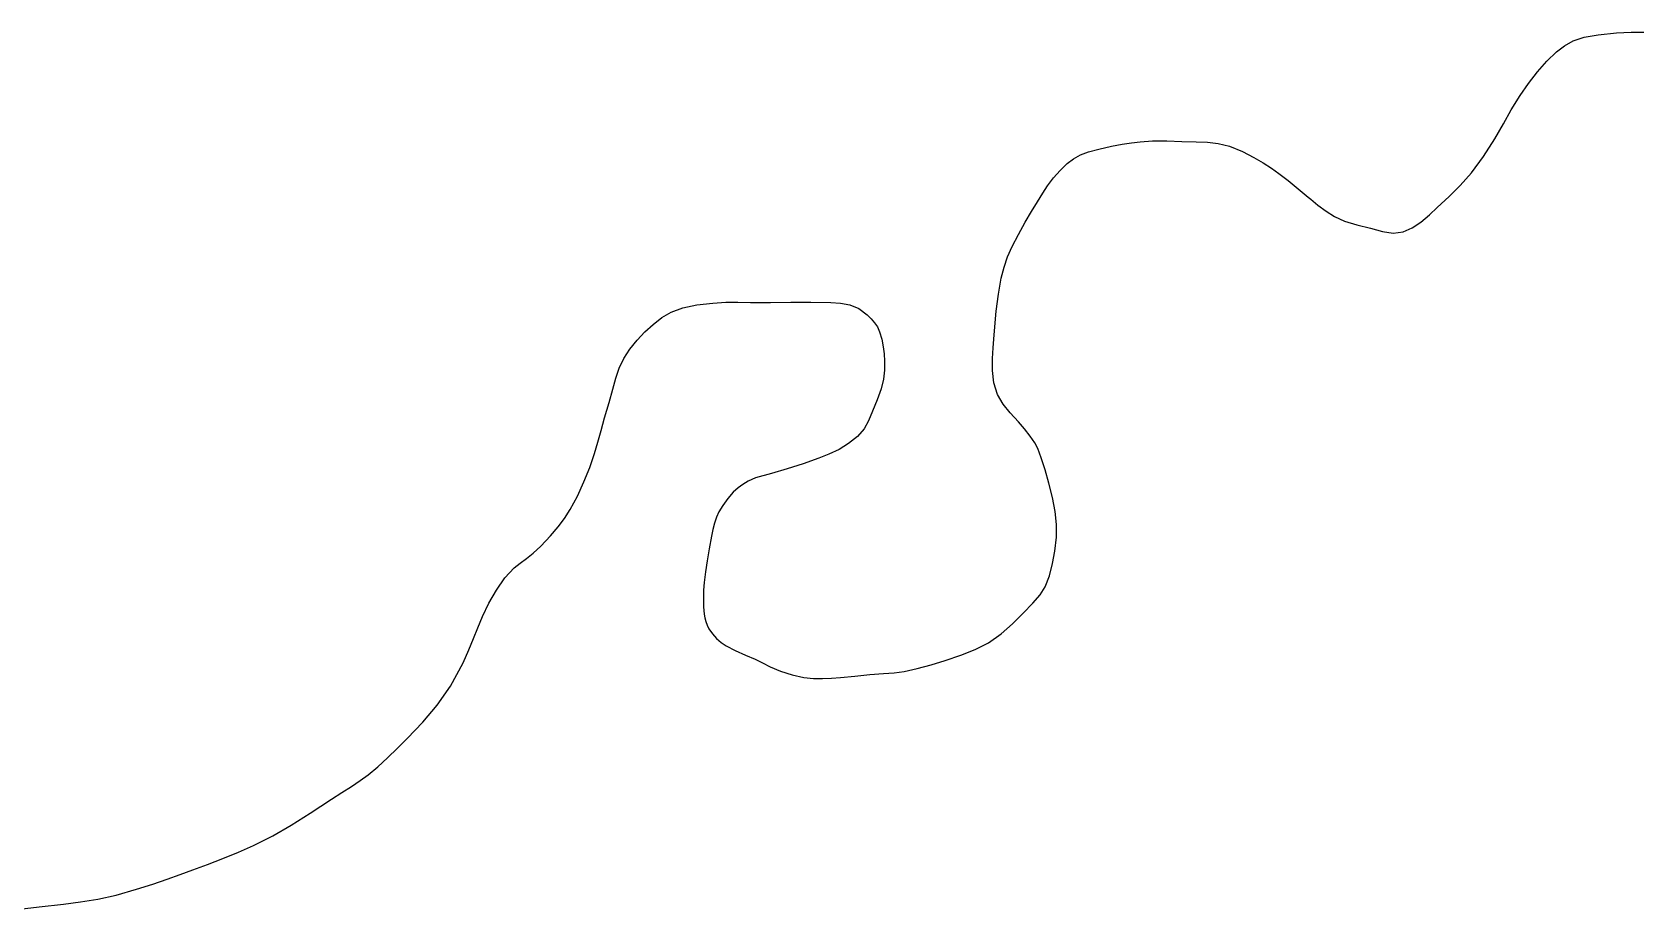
# Model space of a CAD drawing. Header units: inches. Extents: x 11258954 to 11313122, y 3645444 to 3695200.
# Drawn here: x 11272617 to 11273143, y 3690898 to 3691185 of the extents above; entities that cross this region are included whole.
import ezdxf

# ---------------------------------------------------------------- set-up
doc = ezdxf.new("R2010")
doc.units = ezdxf.units.IN
doc.header["$MEASUREMENT"] = 0
for name, color, linetype in [('CorporateLimit', 22, 'Continuous'), ('VotingPrecinct', 233, 'Continuous'), ('Ward', 133, 'Continuous')]:
    doc.layers.add(name, color=color, linetype=linetype)

msp = doc.modelspace()

# ---------------------------------------------------------------- linework, layer by layer
at = {"layer": 'CorporateLimit'}
msp.add_polyline3d([(11272611.2815, 3690897.6875, 0), (11272619.594, 3690898.6875, 0), (11272627.5625, 3690899.625, 0), (11272633.1565, 3690900.375, 0), (11272638.75, 3690901.25, 0), (11272644.75, 3690902.5625, 0), (11272651.5, 3690904.4375, 0), (11272656.844, 3690906.125, 0), (11272661.5, 3690907.75, 0), (11272665.75, 3690909.25, 0), (11272669.875, 3690910.8125, 0), (11272674.6875, 3690912.625, 0), (11272679.7815, 3690914.5625, 0), (11272684.875, 3690916.625, 0), (11272689.8125, 3690918.8125, 0), (11272696.094, 3690921.9375, 0), (11272702.094, 3690925.4375, 0), (11272708.344, 3690929.375, 0), (11272715.344, 3690933.9375, 0), (11272718.7815, 3690936.1875, 0), (11272721.875, 3690938.1875, 0), (11272724.6875, 3690940.0625, 0), (11272727.3125, 3690941.9375, 0), (11272730.5, 3690944.5625, 0), (11272733.719, 3690947.5, 0), (11272736.969, 3690950.6875, 0), (11272740.094, 3690953.875, 0), (11272745.219, 3690959.25, 0), (11272749.9375, 3690964.75, 0), (11272754.2815, 3690971, 0), (11272758.4375, 3690978.625, 0), (11272760.344, 3690982.875, 0), (11272761.875, 3690986.625, 0), (11272763.2815, 3690990.1875, 0), (11272764.8125, 3690993.8125, 0), (11272766.9375, 3690998.1875, 0), (11272769.4065, 3691002.5, 0), (11272772.1565, 3691006.5, 0), (11272775.1875, 3691009.75, 0), (11272777.125, 3691011.3125, 0), (11272779.219, 3691012.8125, 0), (11272781.469, 3691014.625, 0), (11272783.969, 3691016.9375, 0), (11272787.125, 3691020.3125, 0), (11272789.625, 3691023.1875, 0), (11272791.6875, 3691025.9375, 0), (11272793.5625, 3691028.9375, 0), (11272795.9065, 3691033.3125, 0), (11272798.0315, 3691038, 0), (11272799.9375, 3691042.6875, 0), (11272801.5315, 3691047.25, 0), (11272802.6565, 3691051, 0), (11272803.6565, 3691054.8125, 0), (11272804.8125, 3691059, 0), (11272806.3125, 3691064, 0), (11272807.5625, 3691068.3125, 0), (11272808.5315, 3691071.9375, 0), (11272809.625, 3691075.1875, 0), (11272811.125, 3691078.375, 0), (11272813.125, 3691081.4375, 0), (11272815.469, 3691084.375, 0), (11272818.0315, 3691087.125, 0), (11272820.6875, 3691089.5625, 0), (11272823.5315, 3691091.8125, 0), (11272826.6565, 3691093.5625, 0), (11272830.4065, 3691095, 0), (11272835.0625, 3691095.9375, 0), (11272840.25, 3691096.5625, 0), (11272844.5315, 3691096.8125, 0), (11272848.4375, 3691096.8125, 0), (11272852.594, 3691096.75, 0), (11272859.219, 3691096.75, 0), (11272865.8125, 3691096.875, 0), (11272872.375, 3691096.875, 0), (11272878.9375, 3691096.75, 0), (11272882.094, 3691096.5, 0), (11272885.1565, 3691095.9375, 0), (11272888.125, 3691094.8125, 0), (11272890.9065, 3691092.75, 0), (11272892.219, 3691091.4375, 0), (11272893.3125, 3691090.125, 0), (11272894.1875, 3691088.75, 0), (11272894.9065, 3691087.1875, 0), (11272895.6565, 3691084.75, 0), (11272896.125, 3691082.25, 0), (11272896.375, 3691079.875, 0), (11272896.5, 3691077.5625, 0), (11272896.5, 3691074.5625, 0), (11272896.1875, 3691071.625, 0), (11272895.4375, 3691068.4375, 0), (11272894.094, 3691064.8125, 0), (11272892.594, 3691061.125, 0), (11272891.3125, 3691058, 0), (11272889.844, 3691055.3125, 0), (11272887.719, 3691052.875, 0), (11272884.7815, 3691050.5625, 0), (11272881.6565, 3691048.625, 0), (11272878.344, 3691047.0625, 0), (11272874.969, 3691045.6875, 0), (11272869.875, 3691043.875, 0), (11272864.6875, 3691042.25, 0), (11272859.469, 3691040.75, 0), (11272854.219, 3691039.3125, 0), (11272851.875, 3691038.1875, 0), (11272850.094, 3691037.0625, 0), (11272848.625, 3691036.0625, 0), (11272846.9375, 3691034.625, 0), (11272845.1875, 3691032.5, 0), (11272843.5315, 3691030.25, 0), (11272842.219, 3691028.125, 0), (11272841.4375, 3691026.4375, 0), (11272840.8125, 3691024.4375, 0), (11272840.2815, 3691022.3125, 0), (11272839.844, 3691020.125, 0), (11272839.094, 3691016.0625, 0), (11272838.4375, 3691012.125, 0), (11272837.875, 3691008.4375, 0), (11272837.4375, 3691004.9375, 0), (11272837.25, 3691002.5, 0), (11272837.1875, 3690999.75, 0), (11272837.25, 3690997, 0), (11272837.4375, 3690994.5625, 0), (11272837.625, 3690993.4375, 0), (11272837.969, 3690992.25, 0), (11272838.4375, 3690991, 0), (11272839.0315, 3690989.8125, 0), (11272840.1875, 3690988.125, 0), (11272841.5315, 3690986.625, 0), (11272843.0315, 3690985.3125, 0), (11272844.625, 3690984.25, 0), (11272847.6565, 3690982.6875, 0), (11272851.0315, 3690981.1875, 0), (11272854.1875, 3690979.8125, 0), (11272856.594, 3690978.625, 0), (11272859.125, 3690977.3125, 0), (11272862.469, 3690975.9375, 0), (11272866.2815, 3690974.75, 0), (11272870.1565, 3690973.875, 0), (11272873.25, 3690973.5, 0), (11272876.219, 3690973.5, 0), (11272879.1565, 3690973.625, 0), (11272882.125, 3690973.875, 0), (11272886.844, 3690974.3125, 0), (11272891.719, 3690974.8125, 0), (11272896.1875, 3690975.1875, 0), (11272899.6875, 3690975.4375, 0), (11272903, 3690975.875, 0), (11272907.1875, 3690976.8125, 0), (11272911.7815, 3690978.0625, 0), (11272916.4375, 3690979.4375, 0), (11272921.5315, 3690981.125, 0), (11272926.219, 3690983, 0), (11272930.594, 3690985.25, 0), (11272934.8125, 3690988.1875, 0), (11272938.5, 3690991.4375, 0), (11272942, 3690994.9375, 0), (11272945.094, 3690998.25, 0), (11272947.5625, 3691001, 0), (11272949.1875, 3691003.5625, 0), (11272950.5625, 3691007.125, 0), (11272951.625, 3691011.1875, 0), (11272952.375, 3691015.3125, 0), (11272952.844, 3691019.8125, 0), (11272952.875, 3691024, 0), (11272952.4375, 3691028.3125, 0), (11272951.5625, 3691032.875, 0), (11272950.4065, 3691037.5, 0), (11272949.1565, 3691041.875, 0), (11272947.9065, 3691045.8125, 0), (11272946.7815, 3691048.875, 0), (11272945.7815, 3691050.75, 0), (11272944.25, 3691053, 0), (11272942.4065, 3691055.3125, 0), (11272940.4065, 3691057.625, 0), (11272937.75, 3691060.5625, 0), (11272935.4375, 3691063.4375, 0), (11272933.594, 3691066.5625, 0), (11272932.4065, 3691070.375, 0), (11272931.969, 3691074.4375, 0), (11272931.969, 3691078.375, 0), (11272932.1875, 3691081.9375, 0), (11272932.4065, 3691084.75, 0), (11272932.6565, 3691088.8125, 0), (11272933.1565, 3691093.9375, 0), (11272933.875, 3691099.5, 0), (11272934.8125, 3691104.75, 0), (11272935.719, 3691108.3125, 0), (11272936.844, 3691111.6875, 0), (11272938.375, 3691115.125, 0), (11272940.4065, 3691119.0625, 0), (11272942.6565, 3691123.125, 0), (11272944.719, 3691126.625, 0), (11272946.625, 3691129.75, 0), (11272948.375, 3691132.625, 0), (11272949.969, 3691135, 0), (11272951.9065, 3691137.5625, 0), (11272954.094, 3691140.0625, 0), (11272956.344, 3691142.25, 0), (11272958.4375, 3691143.875, 0), (11272960.719, 3691145.125, 0), (11272963.4065, 3691146.125, 0), (11272966.719, 3691147, 0), (11272970.875, 3691147.9375, 0), (11272974.4065, 3691148.625, 0), (11272977.5, 3691149.125, 0), (11272980.2815, 3691149.4375, 0), (11272984.3125, 3691149.6875, 0), (11272989, 3691149.6875, 0), (11272993.9065, 3691149.5625, 0), (11272998.6565, 3691149.4375, 0), (11273002.3125, 3691149.3125, 0), (11273005.844, 3691148.875, 0), (11273009.5625, 3691147.9375, 0), (11273013.8125, 3691146.1875, 0), (11273017.5315, 3691144.3125, 0), (11273020.625, 3691142.5625, 0), (11273023.2815, 3691140.8125, 0), (11273025.7815, 3691139.0625, 0), (11273028.844, 3691136.6875, 0), (11273032.094, 3691134, 0), (11273035.375, 3691131.3125, 0), (11273036.219, 3691130.625, 0), (11273038.5625, 3691128.6875, 0), (11273041.219, 3691126.6875, 0), (11273044, 3691124.9375, 0), (11273047.25, 3691123.4375, 0), (11273051.3125, 3691122.25, 0), (11273055.8125, 3691121.0625, 0), (11273059.6565, 3691120, 0), (11273063.1565, 3691119.5, 0), (11273066.469, 3691119.875, 0), (11273069.4375, 3691121.1875, 0), (11273072.3125, 3691123.125, 0), (11273075.0625, 3691125.5, 0), (11273077.6565, 3691127.875, 0), (11273081.5315, 3691131.5, 0), (11273085.1875, 3691135.0625, 0), (11273088.844, 3691139.25, 0), (11273092.8125, 3691144.625, 0), (11273096.5315, 3691150.375, 0), (11273099.375, 3691155.3125, 0), (11273101.9065, 3691159.875, 0), (11273104.7815, 3691164.5625, 0), (11273107.5, 3691168.5, 0), (11273110.469, 3691172.3125, 0), (11273113.5625, 3691175.875, 0), (11273116.75, 3691178.9375, 0), (11273119.3125, 3691180.875, 0), (11273122.219, 3691182.5, 0), (11273125.7815, 3691183.6875, 0), (11273130.3125, 3691184.5, 0), (11273136.4065, 3691185.125, 0), (11273141.219, 3691185.375, 0), (11273145.594, 3691185.375, 0)], dxfattribs=at)
at = {"layer": 'VotingPrecinct'}
msp.add_polyline3d([(11272611.2815, 3690897.6875, 0), (11272619.594, 3690898.6875, 0), (11272627.5625, 3690899.625, 0), (11272633.1565, 3690900.375, 0), (11272638.75, 3690901.25, 0), (11272644.75, 3690902.5625, 0), (11272651.5, 3690904.4375, 0), (11272656.844, 3690906.125, 0), (11272661.5, 3690907.75, 0), (11272665.75, 3690909.25, 0), (11272669.875, 3690910.8125, 0), (11272674.6875, 3690912.625, 0), (11272679.7815, 3690914.5625, 0), (11272684.875, 3690916.625, 0), (11272689.8125, 3690918.8125, 0), (11272696.094, 3690921.9375, 0), (11272702.094, 3690925.4375, 0), (11272708.344, 3690929.375, 0), (11272715.344, 3690933.9375, 0), (11272718.7815, 3690936.1875, 0), (11272721.875, 3690938.1875, 0), (11272724.6875, 3690940.0625, 0), (11272727.3125, 3690941.9375, 0), (11272730.5, 3690944.5625, 0), (11272733.719, 3690947.5, 0), (11272736.969, 3690950.6875, 0), (11272740.094, 3690953.875, 0), (11272745.219, 3690959.25, 0), (11272749.9375, 3690964.75, 0), (11272754.2815, 3690971, 0), (11272758.4375, 3690978.625, 0), (11272760.344, 3690982.875, 0), (11272761.875, 3690986.625, 0), (11272763.2815, 3690990.1875, 0), (11272764.8125, 3690993.8125, 0), (11272766.9375, 3690998.1875, 0), (11272769.4065, 3691002.5, 0), (11272772.1565, 3691006.5, 0), (11272775.1875, 3691009.75, 0), (11272777.125, 3691011.3125, 0), (11272779.219, 3691012.8125, 0), (11272781.469, 3691014.625, 0), (11272783.969, 3691016.9375, 0), (11272787.125, 3691020.3125, 0), (11272789.625, 3691023.1875, 0), (11272791.6875, 3691025.9375, 0), (11272793.5625, 3691028.9375, 0), (11272795.9065, 3691033.3125, 0), (11272798.0315, 3691038, 0), (11272799.9375, 3691042.6875, 0), (11272801.5315, 3691047.25, 0), (11272802.6565, 3691051, 0), (11272803.6565, 3691054.8125, 0), (11272804.8125, 3691059, 0), (11272806.3125, 3691064, 0), (11272807.5625, 3691068.3125, 0), (11272808.5315, 3691071.9375, 0), (11272809.625, 3691075.1875, 0), (11272811.125, 3691078.375, 0), (11272813.125, 3691081.4375, 0), (11272815.469, 3691084.375, 0), (11272818.0315, 3691087.125, 0), (11272820.6875, 3691089.5625, 0), (11272823.5315, 3691091.8125, 0), (11272826.6565, 3691093.5625, 0), (11272830.4065, 3691095, 0), (11272835.0625, 3691095.9375, 0), (11272840.25, 3691096.5625, 0), (11272844.5315, 3691096.8125, 0), (11272848.4375, 3691096.8125, 0), (11272852.594, 3691096.75, 0), (11272859.219, 3691096.75, 0), (11272865.8125, 3691096.875, 0), (11272872.375, 3691096.875, 0), (11272878.9375, 3691096.75, 0), (11272882.094, 3691096.5, 0), (11272885.1565, 3691095.9375, 0), (11272888.125, 3691094.8125, 0), (11272890.9065, 3691092.75, 0), (11272892.219, 3691091.4375, 0), (11272893.3125, 3691090.125, 0), (11272894.1875, 3691088.75, 0), (11272894.9065, 3691087.1875, 0), (11272895.6565, 3691084.75, 0), (11272896.125, 3691082.25, 0), (11272896.375, 3691079.875, 0), (11272896.5, 3691077.5625, 0), (11272896.5, 3691074.5625, 0), (11272896.1875, 3691071.625, 0), (11272895.4375, 3691068.4375, 0), (11272894.094, 3691064.8125, 0), (11272892.594, 3691061.125, 0), (11272891.3125, 3691058, 0), (11272889.844, 3691055.3125, 0), (11272887.719, 3691052.875, 0), (11272884.7815, 3691050.5625, 0), (11272881.6565, 3691048.625, 0), (11272878.344, 3691047.0625, 0), (11272874.969, 3691045.6875, 0), (11272869.875, 3691043.875, 0), (11272864.6875, 3691042.25, 0), (11272859.469, 3691040.75, 0), (11272854.219, 3691039.3125, 0), (11272851.875, 3691038.1875, 0), (11272850.094, 3691037.0625, 0), (11272848.625, 3691036.0625, 0), (11272846.9375, 3691034.625, 0), (11272845.1875, 3691032.5, 0), (11272843.5315, 3691030.25, 0), (11272842.219, 3691028.125, 0), (11272841.4375, 3691026.4375, 0), (11272840.8125, 3691024.4375, 0), (11272840.2815, 3691022.3125, 0), (11272839.844, 3691020.125, 0), (11272839.094, 3691016.0625, 0), (11272838.4375, 3691012.125, 0), (11272837.875, 3691008.4375, 0), (11272837.4375, 3691004.9375, 0), (11272837.25, 3691002.5, 0), (11272837.1875, 3690999.75, 0), (11272837.25, 3690997, 0), (11272837.4375, 3690994.5625, 0), (11272837.625, 3690993.4375, 0), (11272837.969, 3690992.25, 0), (11272838.4375, 3690991, 0), (11272839.0315, 3690989.8125, 0), (11272840.1875, 3690988.125, 0), (11272841.5315, 3690986.625, 0), (11272843.0315, 3690985.3125, 0), (11272844.625, 3690984.25, 0), (11272847.6565, 3690982.6875, 0), (11272851.0315, 3690981.1875, 0), (11272854.1875, 3690979.8125, 0), (11272856.594, 3690978.625, 0), (11272859.125, 3690977.3125, 0), (11272862.469, 3690975.9375, 0), (11272866.2815, 3690974.75, 0), (11272870.1565, 3690973.875, 0), (11272873.25, 3690973.5, 0), (11272876.219, 3690973.5, 0), (11272879.1565, 3690973.625, 0), (11272882.125, 3690973.875, 0), (11272886.844, 3690974.3125, 0), (11272891.719, 3690974.8125, 0), (11272896.1875, 3690975.1875, 0), (11272899.6875, 3690975.4375, 0), (11272903, 3690975.875, 0), (11272907.1875, 3690976.8125, 0), (11272911.7815, 3690978.0625, 0), (11272916.4375, 3690979.4375, 0), (11272921.5315, 3690981.125, 0), (11272926.219, 3690983, 0), (11272930.594, 3690985.25, 0), (11272934.8125, 3690988.1875, 0), (11272938.5, 3690991.4375, 0), (11272942, 3690994.9375, 0), (11272945.094, 3690998.25, 0), (11272947.5625, 3691001, 0), (11272949.1875, 3691003.5625, 0), (11272950.5625, 3691007.125, 0), (11272951.625, 3691011.1875, 0), (11272952.375, 3691015.3125, 0), (11272952.844, 3691019.8125, 0), (11272952.875, 3691024, 0), (11272952.4375, 3691028.3125, 0), (11272951.5625, 3691032.875, 0), (11272950.4065, 3691037.5, 0), (11272949.1565, 3691041.875, 0), (11272947.9065, 3691045.8125, 0), (11272946.7815, 3691048.875, 0), (11272945.7815, 3691050.75, 0), (11272944.25, 3691053, 0), (11272942.4065, 3691055.3125, 0), (11272940.4065, 3691057.625, 0), (11272937.75, 3691060.5625, 0), (11272935.4375, 3691063.4375, 0), (11272933.594, 3691066.5625, 0), (11272932.4065, 3691070.375, 0), (11272931.969, 3691074.4375, 0), (11272931.969, 3691078.375, 0), (11272932.1875, 3691081.9375, 0), (11272932.4065, 3691084.75, 0), (11272932.6565, 3691088.8125, 0), (11272933.1565, 3691093.9375, 0), (11272933.875, 3691099.5, 0), (11272934.8125, 3691104.75, 0), (11272935.719, 3691108.3125, 0), (11272936.844, 3691111.6875, 0), (11272938.375, 3691115.125, 0), (11272940.4065, 3691119.0625, 0), (11272942.6565, 3691123.125, 0), (11272944.719, 3691126.625, 0), (11272946.625, 3691129.75, 0), (11272948.375, 3691132.625, 0), (11272949.969, 3691135, 0), (11272951.9065, 3691137.5625, 0), (11272954.094, 3691140.0625, 0), (11272956.344, 3691142.25, 0), (11272958.4375, 3691143.875, 0), (11272960.719, 3691145.125, 0), (11272963.4065, 3691146.125, 0), (11272966.719, 3691147, 0), (11272970.875, 3691147.9375, 0), (11272974.4065, 3691148.625, 0), (11272977.5, 3691149.125, 0), (11272980.2815, 3691149.4375, 0), (11272984.3125, 3691149.6875, 0), (11272989, 3691149.6875, 0), (11272993.9065, 3691149.5625, 0), (11272998.6565, 3691149.4375, 0), (11273002.3125, 3691149.3125, 0), (11273005.844, 3691148.875, 0), (11273009.5625, 3691147.9375, 0), (11273013.8125, 3691146.1875, 0), (11273017.5315, 3691144.3125, 0), (11273020.625, 3691142.5625, 0), (11273023.2815, 3691140.8125, 0), (11273025.7815, 3691139.0625, 0), (11273028.844, 3691136.6875, 0), (11273032.094, 3691134, 0), (11273035.375, 3691131.3125, 0), (11273036.219, 3691130.625, 0), (11273038.5625, 3691128.6875, 0), (11273041.219, 3691126.6875, 0), (11273044, 3691124.9375, 0), (11273047.25, 3691123.4375, 0), (11273051.3125, 3691122.25, 0), (11273055.8125, 3691121.0625, 0), (11273059.6565, 3691120, 0), (11273063.1565, 3691119.5, 0), (11273066.469, 3691119.875, 0), (11273069.4375, 3691121.1875, 0), (11273072.3125, 3691123.125, 0), (11273075.0625, 3691125.5, 0), (11273077.6565, 3691127.875, 0), (11273081.5315, 3691131.5, 0), (11273085.1875, 3691135.0625, 0), (11273088.844, 3691139.25, 0), (11273092.8125, 3691144.625, 0), (11273096.5315, 3691150.375, 0), (11273099.375, 3691155.3125, 0), (11273101.9065, 3691159.875, 0), (11273104.7815, 3691164.5625, 0), (11273107.5, 3691168.5, 0), (11273110.469, 3691172.3125, 0), (11273113.5625, 3691175.875, 0), (11273116.75, 3691178.9375, 0), (11273119.3125, 3691180.875, 0), (11273122.219, 3691182.5, 0), (11273125.7815, 3691183.6875, 0), (11273130.3125, 3691184.5, 0), (11273136.4065, 3691185.125, 0), (11273141.219, 3691185.375, 0), (11273145.594, 3691185.375, 0)], dxfattribs=at)
at = {"layer": 'Ward'}
msp.add_polyline3d([(11272611.2815, 3690897.6875, 0), (11272619.594, 3690898.6875, 0), (11272627.5625, 3690899.625, 0), (11272633.1565, 3690900.375, 0), (11272638.75, 3690901.25, 0), (11272644.75, 3690902.5625, 0), (11272651.5, 3690904.4375, 0), (11272656.844, 3690906.125, 0), (11272661.5, 3690907.75, 0), (11272665.75, 3690909.25, 0), (11272669.875, 3690910.8125, 0), (11272674.6875, 3690912.625, 0), (11272679.7815, 3690914.5625, 0), (11272684.875, 3690916.625, 0), (11272689.8125, 3690918.8125, 0), (11272696.094, 3690921.9375, 0), (11272702.094, 3690925.4375, 0), (11272708.344, 3690929.375, 0), (11272715.344, 3690933.9375, 0), (11272718.7815, 3690936.1875, 0), (11272721.875, 3690938.1875, 0), (11272724.6875, 3690940.0625, 0), (11272727.3125, 3690941.9375, 0), (11272730.5, 3690944.5625, 0), (11272733.719, 3690947.5, 0), (11272736.969, 3690950.6875, 0), (11272740.094, 3690953.875, 0), (11272745.219, 3690959.25, 0), (11272749.9375, 3690964.75, 0), (11272754.2815, 3690971, 0), (11272758.4375, 3690978.625, 0), (11272760.344, 3690982.875, 0), (11272761.875, 3690986.625, 0), (11272763.2815, 3690990.1875, 0), (11272764.8125, 3690993.8125, 0), (11272766.9375, 3690998.1875, 0), (11272769.4065, 3691002.5, 0), (11272772.1565, 3691006.5, 0), (11272775.1875, 3691009.75, 0), (11272777.125, 3691011.3125, 0), (11272779.219, 3691012.8125, 0), (11272781.469, 3691014.625, 0), (11272783.969, 3691016.9375, 0), (11272787.125, 3691020.3125, 0), (11272789.625, 3691023.1875, 0), (11272791.6875, 3691025.9375, 0), (11272793.5625, 3691028.9375, 0), (11272795.9065, 3691033.3125, 0), (11272798.0315, 3691038, 0), (11272799.9375, 3691042.6875, 0), (11272801.5315, 3691047.25, 0), (11272802.6565, 3691051, 0), (11272803.6565, 3691054.8125, 0), (11272804.8125, 3691059, 0), (11272806.3125, 3691064, 0), (11272807.5625, 3691068.3125, 0), (11272808.5315, 3691071.9375, 0), (11272809.625, 3691075.1875, 0), (11272811.125, 3691078.375, 0), (11272813.125, 3691081.4375, 0), (11272815.469, 3691084.375, 0), (11272818.0315, 3691087.125, 0), (11272820.6875, 3691089.5625, 0), (11272823.5315, 3691091.8125, 0), (11272826.6565, 3691093.5625, 0), (11272830.4065, 3691095, 0), (11272835.0625, 3691095.9375, 0), (11272840.25, 3691096.5625, 0), (11272844.5315, 3691096.8125, 0), (11272848.4375, 3691096.8125, 0), (11272852.594, 3691096.75, 0), (11272859.219, 3691096.75, 0), (11272865.8125, 3691096.875, 0), (11272872.375, 3691096.875, 0), (11272878.9375, 3691096.75, 0), (11272882.094, 3691096.5, 0), (11272885.1565, 3691095.9375, 0), (11272888.125, 3691094.8125, 0), (11272890.9065, 3691092.75, 0), (11272892.219, 3691091.4375, 0), (11272893.3125, 3691090.125, 0), (11272894.1875, 3691088.75, 0), (11272894.9065, 3691087.1875, 0), (11272895.6565, 3691084.75, 0), (11272896.125, 3691082.25, 0), (11272896.375, 3691079.875, 0), (11272896.5, 3691077.5625, 0), (11272896.5, 3691074.5625, 0), (11272896.1875, 3691071.625, 0), (11272895.4375, 3691068.4375, 0), (11272894.094, 3691064.8125, 0), (11272892.594, 3691061.125, 0), (11272891.3125, 3691058, 0), (11272889.844, 3691055.3125, 0), (11272887.719, 3691052.875, 0), (11272884.7815, 3691050.5625, 0), (11272881.6565, 3691048.625, 0), (11272878.344, 3691047.0625, 0), (11272874.969, 3691045.6875, 0), (11272869.875, 3691043.875, 0), (11272864.6875, 3691042.25, 0), (11272859.469, 3691040.75, 0), (11272854.219, 3691039.3125, 0), (11272851.875, 3691038.1875, 0), (11272850.094, 3691037.0625, 0), (11272848.625, 3691036.0625, 0), (11272846.9375, 3691034.625, 0), (11272845.1875, 3691032.5, 0), (11272843.5315, 3691030.25, 0), (11272842.219, 3691028.125, 0), (11272841.4375, 3691026.4375, 0), (11272840.8125, 3691024.4375, 0), (11272840.2815, 3691022.3125, 0), (11272839.844, 3691020.125, 0), (11272839.094, 3691016.0625, 0), (11272838.4375, 3691012.125, 0), (11272837.875, 3691008.4375, 0), (11272837.4375, 3691004.9375, 0), (11272837.25, 3691002.5, 0), (11272837.1875, 3690999.75, 0), (11272837.25, 3690997, 0), (11272837.4375, 3690994.5625, 0), (11272837.625, 3690993.4375, 0), (11272837.969, 3690992.25, 0), (11272838.4375, 3690991, 0), (11272839.0315, 3690989.8125, 0), (11272840.1875, 3690988.125, 0), (11272841.5315, 3690986.625, 0), (11272843.0315, 3690985.3125, 0), (11272844.625, 3690984.25, 0), (11272847.6565, 3690982.6875, 0), (11272851.0315, 3690981.1875, 0), (11272854.1875, 3690979.8125, 0), (11272856.594, 3690978.625, 0), (11272859.125, 3690977.3125, 0), (11272862.469, 3690975.9375, 0), (11272866.2815, 3690974.75, 0), (11272870.1565, 3690973.875, 0), (11272873.25, 3690973.5, 0), (11272876.219, 3690973.5, 0), (11272879.1565, 3690973.625, 0), (11272882.125, 3690973.875, 0), (11272886.844, 3690974.3125, 0), (11272891.719, 3690974.8125, 0), (11272896.1875, 3690975.1875, 0), (11272899.6875, 3690975.4375, 0), (11272903, 3690975.875, 0), (11272907.1875, 3690976.8125, 0), (11272911.7815, 3690978.0625, 0), (11272916.4375, 3690979.4375, 0), (11272921.5315, 3690981.125, 0), (11272926.219, 3690983, 0), (11272930.594, 3690985.25, 0), (11272934.8125, 3690988.1875, 0), (11272938.5, 3690991.4375, 0), (11272942, 3690994.9375, 0), (11272945.094, 3690998.25, 0), (11272947.5625, 3691001, 0), (11272949.1875, 3691003.5625, 0), (11272950.5625, 3691007.125, 0), (11272951.625, 3691011.1875, 0), (11272952.375, 3691015.3125, 0), (11272952.844, 3691019.8125, 0), (11272952.875, 3691024, 0), (11272952.4375, 3691028.3125, 0), (11272951.5625, 3691032.875, 0), (11272950.4065, 3691037.5, 0), (11272949.1565, 3691041.875, 0), (11272947.9065, 3691045.8125, 0), (11272946.7815, 3691048.875, 0), (11272945.7815, 3691050.75, 0), (11272944.25, 3691053, 0), (11272942.4065, 3691055.3125, 0), (11272940.4065, 3691057.625, 0), (11272937.75, 3691060.5625, 0), (11272935.4375, 3691063.4375, 0), (11272933.594, 3691066.5625, 0), (11272932.4065, 3691070.375, 0), (11272931.969, 3691074.4375, 0), (11272931.969, 3691078.375, 0), (11272932.1875, 3691081.9375, 0), (11272932.4065, 3691084.75, 0), (11272932.6565, 3691088.8125, 0), (11272933.1565, 3691093.9375, 0), (11272933.875, 3691099.5, 0), (11272934.8125, 3691104.75, 0), (11272935.719, 3691108.3125, 0), (11272936.844, 3691111.6875, 0), (11272938.375, 3691115.125, 0), (11272940.4065, 3691119.0625, 0), (11272942.6565, 3691123.125, 0), (11272944.719, 3691126.625, 0), (11272946.625, 3691129.75, 0), (11272948.375, 3691132.625, 0), (11272949.969, 3691135, 0), (11272951.9065, 3691137.5625, 0), (11272954.094, 3691140.0625, 0), (11272956.344, 3691142.25, 0), (11272958.4375, 3691143.875, 0), (11272960.719, 3691145.125, 0), (11272963.4065, 3691146.125, 0), (11272966.719, 3691147, 0), (11272970.875, 3691147.9375, 0), (11272974.4065, 3691148.625, 0), (11272977.5, 3691149.125, 0), (11272980.2815, 3691149.4375, 0), (11272984.3125, 3691149.6875, 0), (11272989, 3691149.6875, 0), (11272993.9065, 3691149.5625, 0), (11272998.6565, 3691149.4375, 0), (11273002.3125, 3691149.3125, 0), (11273005.844, 3691148.875, 0), (11273009.5625, 3691147.9375, 0), (11273013.8125, 3691146.1875, 0), (11273017.5315, 3691144.3125, 0), (11273020.625, 3691142.5625, 0), (11273023.2815, 3691140.8125, 0), (11273025.7815, 3691139.0625, 0), (11273028.844, 3691136.6875, 0), (11273032.094, 3691134, 0), (11273035.375, 3691131.3125, 0), (11273036.219, 3691130.625, 0), (11273038.5625, 3691128.6875, 0), (11273041.219, 3691126.6875, 0), (11273044, 3691124.9375, 0), (11273047.25, 3691123.4375, 0), (11273051.3125, 3691122.25, 0), (11273055.8125, 3691121.0625, 0), (11273059.6565, 3691120, 0), (11273063.1565, 3691119.5, 0), (11273066.469, 3691119.875, 0), (11273069.4375, 3691121.1875, 0), (11273072.3125, 3691123.125, 0), (11273075.0625, 3691125.5, 0), (11273077.6565, 3691127.875, 0), (11273081.5315, 3691131.5, 0), (11273085.1875, 3691135.0625, 0), (11273088.844, 3691139.25, 0), (11273092.8125, 3691144.625, 0), (11273096.5315, 3691150.375, 0), (11273099.375, 3691155.3125, 0), (11273101.9065, 3691159.875, 0), (11273104.7815, 3691164.5625, 0), (11273107.5, 3691168.5, 0), (11273110.469, 3691172.3125, 0), (11273113.5625, 3691175.875, 0), (11273116.75, 3691178.9375, 0), (11273119.3125, 3691180.875, 0), (11273122.219, 3691182.5, 0), (11273125.7815, 3691183.6875, 0), (11273130.3125, 3691184.5, 0), (11273136.4065, 3691185.125, 0), (11273141.219, 3691185.375, 0), (11273145.594, 3691185.375, 0)], dxfattribs=at)

doc.saveas('drawing.dxf')
